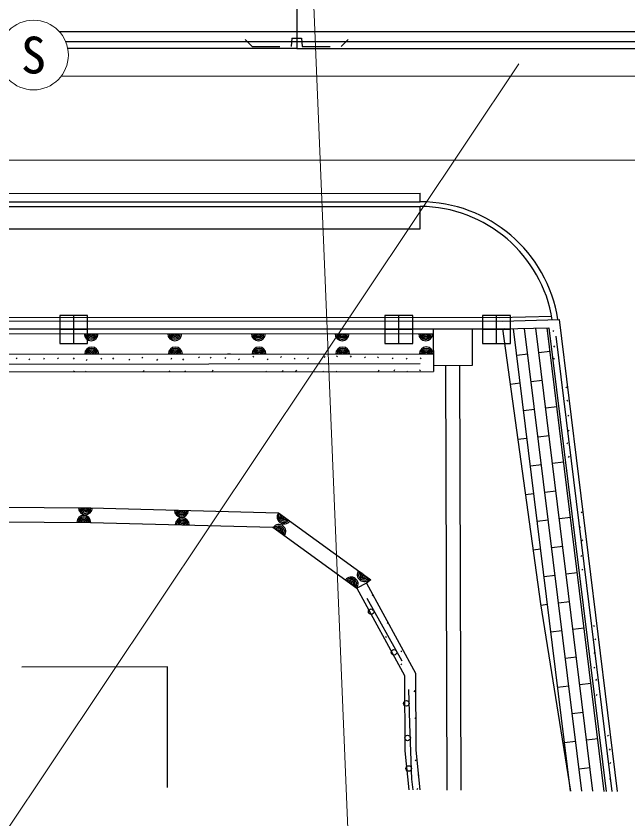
# Model space of a CAD drawing. Units: millimetres, scale not verified. Extents: x -2865935 to 4137865, y -6708483 to 4285906.
# Drawn here: x 481699 to 503644, y 243191 to 271994 of the extents above; entities that cross this region are included whole.
import ezdxf
from ezdxf.enums import TextEntityAlignment as Align

# ---------------------------------------------------------------- set-up
doc = ezdxf.new("R2010")
doc.units = ezdxf.units.MM
doc.header["$LTSCALE"] = 1000
for name, color, linetype, lineweight in [('M-BGD', 7, 'Continuous', 25), ('M-BMK-OTRS', 5, 'Continuous', 25), ('M-BMK-ROW', 30, 'Continuous', 25), ('M-STR-HTXT', 7, 'Continuous', 13), ('M-STR-STR1', 1, 'Continuous', 25), ('M-STR-STRC', 7, 'Continuous', 25)]:
    doc.layers.add(name, color=color, linetype=linetype, lineweight=lineweight)
doc.styles.add('ＭＳ ゴシック', font='')
doc.styles.get('ＭＳ ゴシック').set_extended_font_data('MS Gothic')

msp = doc.modelspace()

# ---------------------------------------------------------------- linework, layer by layer
at = {"layer": 'M-BGD'}
for p, q in [((483252, 271434), (522971, 271434)), ((483476, 271083), (522709, 271083)), ((490165, 270897), (489915, 271147)), ((491590, 271197), (491565, 270897)), ((491590, 271197), (491940, 271197)), ((491940, 271197), (491965, 270897)), ((493365, 270897), (493615, 271147)), ((490165, 270897), (491165, 270897)), ((491965, 270897), (492965, 270897)), ((473269, 265632), (496195, 265637)), ((496195, 265330), (496195, 265637)), ((473269, 265331), (496193, 265330)), ((473270, 265159), (496195, 265164)), ((496195, 264364), (496195, 265164)), ((468344, 264358), (496195, 264364)), ((468413, 261197), (499031, 261179)), ((468416, 261066), (499150, 261052)), ((499031, 261179), (500909, 261225)), ((499142, 261052), (501177, 261104)), ((501177, 261104), (503263, 244177)), ((468423, 260781), (499150, 260768)), ((496659, 260769), (496666, 259247)), ((498073, 259464), (498068, 260768)), ((499150, 260768), (500810, 260810)), ((499150, 260768), (500509, 250902)), ((499217, 260769), (499151, 260761)), ((501582, 244191), (499538, 260778)), ((501985, 244188), (499940, 260788)), ((502388, 244184), (500342, 260798)), ((502792, 244181), (500743, 260808)), ((500810, 260810), (502859, 244180)), ((500978, 260716), (500948, 260676)), ((468426, 260607), (496660, 260594)), ((501061, 260510), (503063, 244179)), ((501005, 260160), (500975, 260120)), ((468443, 259867), (496663, 259872)), ((489294, 259883), (489394, 259882)), ((493220, 259804), (493190, 259764)), ((493718, 259800), (493688, 259760)), ((500054, 259865), (499657, 259816)), ((500848, 259963), (500451, 259914)), ((468451, 259489), (496197, 259525)), ((481736, 259735), (481706, 259695)), ((482192, 259696), (482162, 259656)), ((482710, 259715), (482680, 259675)), ((483219, 259735), (483189, 259695)), ((483780, 259729), (483750, 259689)), ((484248, 259678), (484218, 259638)), ((484768, 259724), (484738, 259684)), ((485190, 259727), (485160, 259687)), ((485774, 259689), (485744, 259649)), ((486241, 259758), (486211, 259718)), ((486770, 259680), (486740, 259640)), ((487280, 259718), (487250, 259678)), ((487700, 259691), (487670, 259651)), ((488276, 259767), (488246, 259727)), ((488697, 259758), (488667, 259718)), ((489212, 259746), (489182, 259706)), ((489709, 259699), (489679, 259659)), ((490219, 259792), (490189, 259752)), ((490740, 259700), (490710, 259660)), ((491219, 259784), (491189, 259744)), ((491702, 259726), (491672, 259686)), ((492186, 259734), (492156, 259694)), ((492782, 259782), (492752, 259742)), ((494228, 259774), (494198, 259734)), ((494691, 259773), (494661, 259733)), ((495220, 259736), (495190, 259696)), ((495725, 259722), (495695, 259682)), ((496219, 259733), (496189, 259693)), ((501003, 259721), (500973, 259681)), ((468457, 259217), (496666, 259247)), ((483779, 259261), (483757, 259233)), ((484212, 259258), (484194, 259234)), ((484744, 259241), (484739, 259234)), ((485778, 259240), (485774, 259235)), ((486253, 259236), (486252, 259234)), ((486282, 259274), (486253, 259236)), ((487216, 259269), (487192, 259237)), ((487774, 259262), (487755, 259237)), ((488758, 259285), (488728, 259245)), ((489703, 259244), (489700, 259240)), ((490687, 259260), (490672, 259241)), ((491275, 259282), (491245, 259242)), ((491752, 259288), (491722, 259248)), ((492726, 259255), (492717, 259243)), ((493201, 259256), (493191, 259243)), ((494713, 259286), (494683, 259246)), ((495273, 259300), (495243, 259260)), ((495736, 259254), (495729, 259246)), ((496194, 259308), (496164, 259268)), ((496665, 259458), (498073, 259464)), ((497161, 244229), (497119, 259460)), ((497661, 244225), (497619, 259462)), ((499779, 258824), (499424, 258780)), ((500573, 258921), (500176, 258872)), ((501449, 258697), (501419, 258657)), ((501479, 258216), (501449, 258176)), ((500298, 257880), (499901, 257831)), ((501092, 257978), (500695, 257929)), ((501520, 257676), (501490, 257636)), ((500817, 256936), (500420, 256887)), ((501534, 257143), (501504, 257103)), ((500023, 256839), (499697, 256798)), ((501478, 256679), (501448, 256639)), ((501532, 256200), (501502, 256160)), ((500543, 255895), (500146, 255846)), ((501337, 255993), (500940, 255944)), ((501461, 255713), (501442, 255687)), ((501062, 254951), (500665, 254902)), ((500268, 254854), (499970, 254817)), ((478353, 254391), (484383, 254349)), ((484383, 254349), (491110, 254173)), ((491110, 254173), (494419, 251771)), ((501999, 254212), (501969, 254172)), ((478349, 253871), (484380, 253829)), ((484370, 253829), (490907, 253658)), ((500787, 253910), (500390, 253861)), ((501581, 254008), (501184, 253959)), ((490907, 253658), (493920, 251471)), ((501939, 253676), (501909, 253636)), ((502026, 253202), (501996, 253162)), ((501307, 252966), (500910, 252917)), ((500513, 252869), (500243, 252835)), ((501986, 252646), (501956, 252606)), ((501826, 252023), (501429, 251974)), ((502022, 252156), (501992, 252116)), ((494419, 251771), (494266, 251653)), ((501032, 251925), (500635, 251876)), ((494266, 251653), (493920, 251471)), ((493923, 251466), (495626, 248338)), ((494266, 251653), (496025, 248422)), ((501948, 251724), (501932, 251703)), ((494495, 251233), (494466, 251194)), ((494280, 251112), (495535, 248867)), ((500509, 250902), (501581, 244191)), ((500757, 250884), (500517, 250854)), ((501551, 250981), (501154, 250932)), ((494517, 250710), (494487, 250670)), ((495033, 250243), (495004, 250205)), ((502070, 250038), (501673, 249989)), ((502439, 250131), (502409, 250091)), ((494977, 249740), (494947, 249700)), ((501276, 249940), (500879, 249891)), ((502490, 249657), (502460, 249617)), ((495529, 249224), (495499, 249184)), ((502456, 249171), (502426, 249131)), ((501796, 248996), (501399, 248947)), ((487125, 248650), (481903, 248636)), ((487136, 244314), (487125, 248650)), ((495534, 248756), (495504, 248716)), ((502452, 248638), (502422, 248598)), ((495626, 248338), (495640, 245634)), ((496025, 248422), (496040, 245655)), ((502315, 248053), (501918, 248004)), ((502513, 248200), (502483, 248160)), ((495821, 246600), (495781, 247839)), ((495999, 247793), (495969, 247753)), ((501521, 247955), (501124, 247906)), ((502535, 247654), (502505, 247614)), ((502040, 247011), (501643, 246962)), ((495899, 244615), (495821, 246600)), ((496028, 246823), (495998, 246783)), ((502959, 246643), (502958, 246642)), ((502559, 246068), (502162, 246019)), ((502946, 246202), (502916, 246162)), ((501765, 245970), (501368, 245921)), ((503004, 245701), (502974, 245661)), ((495640, 245634), (495782, 244241)), ((496040, 245655), (496185, 244237)), ((496046, 245312), (496016, 245272)), ((503021, 245211), (502991, 245171)), ((502285, 245026), (501888, 244977)), ((495939, 244239), (495899, 244615)), ((496129, 244787), (496104, 244754)), ((503011, 244644), (502981, 244604)), ((496101, 244281), (496071, 244241))]:
    msp.add_line(p, q, dxfattribs=at)
for centre in [(494436, 250626), (495252, 249168), (495697, 247336), (495741, 246096), (495783, 245001)]:
    msp.add_circle(centre, 100, dxfattribs=at)
for centre, radius, start, end in [((635965, -3206583), 3498100, 91.34924, 91.34924), ((496193, 260330), 5000, 8.8932, 90.0062), ((496164, 260336), 4828, 9.0768, 89.6312), ((484391, 260598), 250, 179.9806, 359.9806), ((484391, 260598), 200, 179.9806, 359.9806), ((484391, 260598), 150, 179.9806, 359.9806), ((484391, 260598), 100, 179.9806, 359.9806), ((484391, 260598), 50, 179.9806, 359.9806), ((487391, 260597), 250, 179.9806, 359.9806), ((487391, 260597), 200, 179.9806, 359.9806), ((487391, 260597), 150, 179.9806, 359.9806), ((487391, 260597), 100, 179.9806, 359.9806), ((487391, 260597), 50, 179.9806, 359.9806), ((490391, 260596), 250, 179.9806, 359.9806), ((490391, 260596), 200, 179.9806, 359.9806), ((490391, 260596), 150, 179.9806, 359.9806), ((490391, 260596), 100, 179.9806, 359.9806), ((490391, 260596), 50, 179.9806, 359.9806), ((493391, 260595), 250, 179.9806, 359.9806), ((493391, 260595), 200, 179.9806, 359.9806), ((493391, 260595), 150, 179.9806, 359.9806), ((493391, 260595), 100, 179.9806, 359.9806), ((493391, 260595), 50, 179.9806, 359.9806), ((496391, 260594), 250, 179.9806, 359.9806), ((496391, 260594), 200, 179.9806, 359.9806), ((496391, 260594), 150, 179.9806, 359.9806), ((496391, 260594), 100, 179.9806, 359.9806), ((496391, 260594), 50, 179.9806, 359.9806), ((484413, 259870), 250, 0.0104, 180.0104), ((487413, 259870), 250, 0.0104, 180.0104), ((490413, 259871), 250, 0.0104, 180.0104), ((493413, 259871), 250, 0.0104, 180.0104), ((496413, 259872), 250, 0.0104, 180.0104), ((484413, 259870), 200, 0.0104, 180.0104), ((484413, 259870), 150, 0.0104, 180.0104), ((484413, 259870), 100, 0.0104, 180.0104), ((484413, 259870), 50, 0.0104, 180.0104), ((487413, 259870), 200, 0.0104, 180.0104), ((487413, 259870), 150, 0.0104, 180.0104), ((487413, 259870), 100, 0.0104, 180.0104), ((487413, 259870), 50, 0.0104, 180.0104), ((490413, 259871), 200, 0.0104, 180.0104), ((490413, 259871), 150, 0.0104, 180.0104), ((490413, 259871), 100, 0.0104, 180.0104), ((490413, 259871), 50, 0.0104, 180.0104), ((493413, 259871), 200, 0.0104, 180.0104), ((493413, 259871), 150, 0.0104, 180.0104), ((493413, 259871), 100, 0.0104, 180.0104), ((493413, 259871), 50, 0.0104, 180.0104), ((496413, 259872), 200, 0.0104, 180.0104), ((496413, 259872), 150, 0.0104, 180.0104), ((496413, 259872), 100, 0.0104, 180.0104), ((496413, 259872), 50, 0.0104, 180.0104), ((484186, 254354), 250, 178.5069, 358.5069), ((484186, 254354), 200, 178.5069, 358.5069), ((484186, 254354), 150, 178.5069, 358.5069), ((484186, 254354), 100, 178.5069, 358.5069), ((484186, 254354), 50, 178.5069, 358.5069), ((484130, 253830), 250, 359.5986, 179.5986), ((487632, 254264), 250, 178.5069, 358.5069), ((487632, 254264), 200, 178.5069, 358.5069), ((487632, 254264), 150, 178.5069, 358.5069), ((487632, 254264), 100, 178.5069, 358.5069), ((487632, 254264), 50, 178.5069, 358.5069), ((491312, 254026), 250, 144.0165, 324.0165), ((491312, 254026), 200, 144.0165, 324.0165), ((491312, 254026), 150, 144.0165, 324.0165), ((491312, 254026), 100, 144.0165, 324.0165), ((491312, 254026), 50, 144.0165, 324.0165), ((484130, 253830), 200, 359.5986, 179.5986), ((484130, 253830), 150, 359.5986, 179.5986), ((484130, 253830), 100, 359.5986, 179.5986), ((484130, 253830), 50, 359.5986, 179.5986), ((487658, 253743), 250, 358.506, 178.506), ((487658, 253743), 200, 358.506, 178.506), ((487658, 253743), 150, 358.506, 178.506), ((487658, 253743), 100, 358.506, 178.506), ((487658, 253743), 50, 358.506, 178.506), ((491124, 253501), 250, 324.0165, 144.0165), ((491124, 253501), 200, 324.0165, 144.0165), ((491124, 253501), 150, 324.0165, 144.0165), ((491124, 253501), 100, 324.0165, 144.0165), ((491124, 253501), 50, 324.0165, 144.0165), ((494184, 251960), 250, 144.0165, 324.0165), ((494184, 251960), 200, 144.0165, 324.0165), ((494184, 251960), 150, 144.0165, 324.0165), ((493718, 251617), 250, 324.0165, 144.0165), ((493718, 251617), 200, 324.0165, 144.0165), ((493718, 251617), 150, 324.0165, 144.0165), ((494184, 251960), 100, 144.0165, 324.0165), ((494184, 251960), 50, 144.0165, 324.0165), ((493718, 251617), 100, 324.0165, 144.0165), ((493718, 251617), 50, 324.0165, 144.0165)]:
    msp.add_arc(centre, radius, start, end, dxfattribs=at)
at = {"layer": 'M-BMK-OTRS'}
msp.add_lwpolyline([(398737, 260804), (404574, 260803), (414479, 260801), (422933, 260799), (429462, 260798), (432960, 260797), (442255, 260793), (447930, 260790), (453989, 260788), (460551, 260785), (465810, 260783), (468423, 260781), (472898, 260779), (478499, 260777), (484892, 260774), (489644, 260772), (494339, 260770), (499151, 260761)], dxfattribs=at)
at = {"layer": 'M-BMK-ROW'}
for p, q in [((484267, 261249), (483267, 261249)), ((483267, 261249), (483267, 260249)), ((483767, 260249), (483767, 261249)), ((484267, 260249), (484267, 261249)), ((495931, 261250), (494931, 261250)), ((494931, 261250), (494931, 260250)), ((495431, 260250), (495431, 261250)), ((495931, 260250), (495931, 261250)), ((499432, 261251), (498432, 261251)), ((498432, 261251), (498432, 260251)), ((498932, 260251), (498932, 261251)), ((499432, 260251), (499432, 261251)), ((484267, 260749), (483267, 260749)), ((495931, 260750), (494931, 260750)), ((499432, 260751), (498432, 260751)), ((483267, 260249), (484267, 260249)), ((494931, 260250), (495931, 260250)), ((498432, 260251), (499432, 260251))]:
    msp.add_line(p, q, dxfattribs=at)
at = {"layer": 'M-STR-HTXT'}
for p, q in [((491764, 287275), (494559, 219539)), ((499729, 270276), (477117, 236434))]:
    msp.add_line(p, q, dxfattribs=at)
msp.add_circle((482325, 270595), 1250, dxfattribs=at)
at = {"layer": 'M-STR-STR1'}
for p, q in [((491765, 277697), (491765, 270834)), ((491765, 270834), (483552, 270834)), ((491765, 270834), (522616, 270834))]:
    msp.add_line(p, q, dxfattribs=at)
at = {"layer": 'M-STR-STRC'}
for p, q in [((483322, 269841), (522773, 269850)), ((468289, 266827), (562346, 266837))]:
    msp.add_line(p, q, dxfattribs=at)
for centre, radius, start, end in [((524031, -2199876), 2498100, 88.98161, 88.98161), ((524031, -2199876), 2498100, 89.01404, 89.01404), ((524031, -2199876), 2498100, 89.2638, 89.2638), ((524031, -2199876), 2498100, 89.31083, 89.31083), ((524031, -2199876), 2498100, 89.34327, 89.34327), ((524031, -2199876), 2498100, 89.4049, 89.4049), ((524031, -2199876), 2498100, 89.57843, 89.57843), ((524031, -2199876), 2498100, 89.71953, 89.71953), ((524031, -2199876), 2498100, 89.86063, 89.86063), ((524031, -2199876), 2498100, 89.90766, 89.90766), ((524031, -2199876), 2498100, 89.92225, 89.92225), ((635965, -3206583), 3501900, 91.83805, 91.83805), ((635965, -3206583), 3501900, 91.86119, 91.86119), ((635965, -3206583), 3501900, 91.90515, 91.90515), ((635965, -3206583), 3501900, 92.07291, 92.07291), ((635965, -3206583), 3501900, 92.09604, 92.09604), ((635965, -3206583), 3501900, 92.12959, 92.12959), ((635965, -3206583), 3501900, 92.14001, 92.14001), ((635965, -3206583), 3501900, 92.16315, 92.16315), ((635965, -3206583), 3501900, 92.17356, 92.17356), ((635965, -3206583), 3501900, 92.1967, 92.1967), ((635965, -3206583), 3501900, 92.20711, 92.20711), ((635965, -3206583), 3501900, 92.23025, 92.23025), ((635965, -3206583), 3501900, 92.24066, 92.24066), ((635965, -3206583), 3501900, 92.2638, 92.2638), ((635965, -3206583), 3501900, 92.29735, 92.29735), ((635965, -3206583), 3501900, 92.30776, 92.30776), ((635965, -3206583), 3501900, 92.27421, 92.27421), ((635965, -3206583), 3501900, 92.37486, 92.37486), ((635965, -3206583), 3501900, 92.40841, 92.40841), ((635965, -3206583), 3501900, 92.47551, 92.47551), ((635965, -3206583), 3501900, 92.54262, 92.54262), ((635965, -3206583), 3501900, 92.57617, 92.57617), ((635965, -3206583), 3501900, 92.63286, 92.63286), ((635965, -3206583), 3501900, 92.64327, 92.64327), ((635965, -3206583), 3501900, 92.66641, 92.66641), ((635965, -3206583), 3501900, 92.69996, 92.69996), ((635965, -3206583), 3501900, 92.71037, 92.71037), ((635965, -3206583), 3501900, 92.76707, 92.76707), ((635965, -3206583), 3501900, 92.77748, 92.77748), ((635965, -3206583), 3501900, 92.83417, 92.83417), ((635965, -3206583), 3501900, 92.86772, 92.86772), ((635965, -3206583), 3501900, 92.91168, 92.91168), ((635965, -3206583), 3501900, 92.90127, 92.90127), ((635965, -3206583), 3501900, 92.96837, 92.96837), ((635965, -3206583), 3501900, 92.97878, 92.97878), ((635965, -3206583), 3501900, 93.00192, 93.00192), ((635965, -3206583), 3501900, 93.03547, 93.03547), ((635965, -3206583), 3501900, 93.06902, 93.06902), ((635965, -3206583), 3501900, 93.10258, 93.10258), ((635965, -3206583), 3501900, 93.11299, 93.11299), ((635965, -3206583), 3501900, 93.20323, 93.20323), ((635965, -3206583), 3501900, 93.23678, 93.23678), ((635965, -3206583), 3501900, 93.28074, 93.28074), ((635965, -3206583), 3501900, 93.30388, 93.30388), ((635965, -3206583), 3501900, 93.34784, 93.34784), ((635965, -3206583), 3501900, 91.76053, 91.76053), ((635965, -3206583), 3501900, 91.77094, 91.77094), ((635965, -3206583), 3501900, 91.72698, 91.72698), ((635965, -3206583), 3501900, 91.73739, 91.73739), ((635965, -3206583), 3501900, 91.69343, 91.69343), ((635965, -3206583), 3501900, 91.65988, 91.65988), ((635965, -3206583), 3501900, 91.67029, 91.67029), ((635965, -3206583), 3501900, 91.62633, 91.62633), ((635965, -3206583), 3501900, 91.60319, 91.60319), ((635965, -3206583), 3501900, 91.55923, 91.55923), ((635965, -3206583), 3501900, 91.56964, 91.56964), ((635965, -3206583), 3501900, 91.52568, 91.52568), ((635965, -3206583), 3501900, 91.50254, 91.50254), ((635965, -3206583), 3501900, 91.36834, 91.36834), ((635965, -3206583), 3501900, 91.33479, 91.33479), ((635965, -3206583), 3501900, 91.25727, 91.25727), ((635965, -3206583), 3501900, 91.22372, 91.22372), ((635965, -3206583), 3501900, 91.23413, 91.23413), ((635965, -3206583), 3501900, 91.20058, 91.20058), ((635965, -3206583), 3501900, 91.16703, 91.16703), ((635965, -3206583), 3501900, 91.12307, 91.12307), ((635965, -3206583), 3498100, 91.10894, 91.10894), ((635965, -3206583), 3498100, 91.1432, 91.1432), ((635965, -3206583), 3498100, 91.16685, 91.16685), ((635965, -3206583), 3498100, 91.17749, 91.17749), ((635965, -3206583), 3498100, 91.2118, 91.2118), ((635965, -3206583), 3498100, 91.26981, 91.26981), ((635965, -3206583), 3498100, 91.30417, 91.30417), ((635965, -3206583), 3498100, 91.31484, 91.31484), ((635965, -3206583), 3498100, 91.4074, 91.4074), ((635965, -3206583), 3498100, 91.41808, 91.41808), ((635965, -3206583), 3498100, 91.45254, 91.45254), ((635965, -3206583), 3498100, 91.47632, 91.47632), ((635965, -3206583), 3498100, 91.51081, 91.51081), ((635965, -3206583), 3498100, 91.54533, 91.54533), ((635965, -3206583), 3498100, 91.55604, 91.55604), ((635965, -3206583), 3498100, 91.57987, 91.57987), ((635965, -3206583), 3498100, 91.61443, 91.61443), ((635965, -3206583), 3498100, 91.64901, 91.64901), ((635965, -3206583), 3498100, 91.65975, 91.65975), ((635965, -3206583), 3498100, 91.71824, 91.71824), ((635965, -3206583), 3498100, 91.75289, 91.75289), ((635965, -3206583), 3498100, 91.82225, 91.82225), ((635965, -3206583), 3498100, 91.83302, 91.83302), ((635965, -3206583), 3498100, 91.89171, 91.89171), ((635965, -3206583), 3498100, 91.92647, 91.92647), ((635965, -3206583), 3498100, 91.97205, 91.97205), ((635965, -3206583), 3498100, 91.99606, 91.99606), ((635965, -3206583), 3498100, 92.00686, 92.00686), ((635965, -3206583), 3498100, 92.03088, 92.03088), ((635965, -3206583), 3498100, 92.11144, 92.11144), ((635965, -3206583), 3498100, 92.13551, 92.13551), ((635965, -3206583), 3498100, 92.17043, 92.17043), ((635965, -3206583), 3498100, 92.18127, 92.18127), ((635965, -3206583), 3498100, 92.20537, 92.20537), ((635965, -3206583), 3498100, 92.21622, 92.21622), ((635965, -3206583), 3498100, 92.24033, 92.24033), ((635965, -3206583), 3498100, 92.31033, 92.31033), ((635965, -3206583), 3498100, 92.34537, 92.34537), ((635965, -3206583), 3498100, 92.35625, 92.35625), ((635965, -3206583), 3498100, 92.39131, 92.39131), ((635965, -3206583), 3498100, 92.4264, 92.4264), ((635965, -3206583), 3498100, 92.48574, 92.48574), ((635965, -3206583), 3498100, 92.53181, 92.53181), ((635965, -3206583), 3498100, 92.56699, 92.56699), ((635965, -3206583), 3498100, 92.59127, 92.59127), ((635965, -3206583), 3498100, 92.6022, 92.6022), ((635965, -3206583), 3498100, 92.62649, 92.62649), ((635965, -3206583), 3498100, 92.74326, 92.74326), ((635965, -3206583), 3498100, 92.81395, 92.81395), ((635965, -3206583), 3498100, 92.83834, 92.83834), ((635965, -3206583), 3498100, 92.84932, 92.84932), ((635965, -3206583), 3498100, 92.90915, 92.90915), ((635965, -3206583), 3498100, 92.98005, 92.98005), ((635965, -3206583), 3498100, 92.99106, 92.99106), ((635965, -3206583), 3498100, 93.05105, 93.05105), ((635965, -3206583), 3498100, 93.13319, 93.13319), ((635965, -3206583), 3498100, 93.22898, 93.22898), ((635965, -3206583), 3498100, 93.27571, 93.27571), ((635965, -3206583), 3498100, 93.3114, 93.3114), ((635965, -3206583), 3498100, 93.33603, 93.33603)]:
    msp.add_arc(centre, radius, start, end, dxfattribs=at)

# ---------------------------------------------------------------- texts
at = {"layer": 'M-STR-HTXT', "style": 'ＭＳ ゴシック'}
msp.add_text('S', height=1320, dxfattribs=at).set_placement((482325, 270595), align=Align.MIDDLE_CENTER)

doc.saveas('drawing.dxf')
